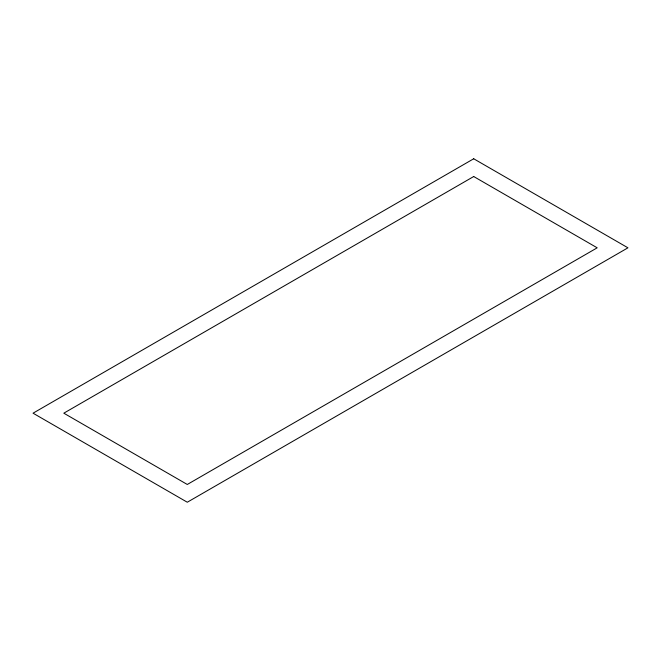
<?xml version="1.0" encoding="UTF-8"?>
<svg xmlns="http://www.w3.org/2000/svg" width="661" height="661" viewBox="0 0 661 661"><rect width="100%" height="100%" fill="white"/><g stroke="black" fill="none" stroke-linecap="round" stroke-linejoin="round"><path stroke-width="0.99" d="M473.714 158.772L33.05 413.183L187.286 502.228L627.95 247.817L473.714 158.772M473.714 176.528L63.811 413.183L187.286 484.472L597.189 247.817L473.714 176.528"/></g></svg>
